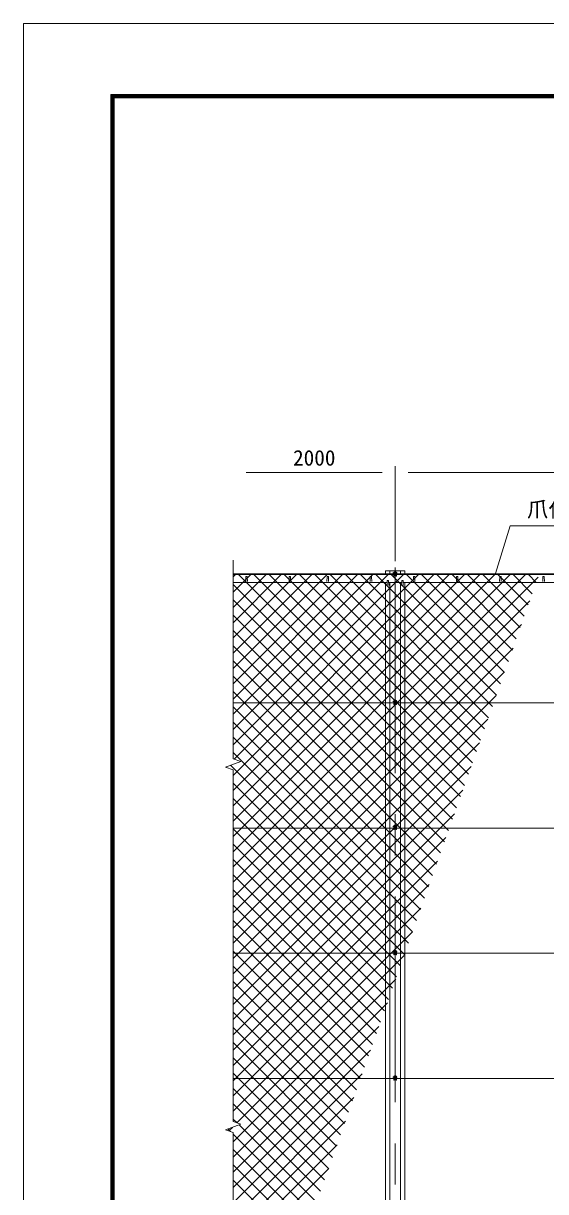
# Model space of a CAD drawing. Units: millimetres, scale not verified. Extents: x -6300 to 6300, y -4455 to 4455.
# Drawn here: x -6300 to -3880, y -956 to 4455 of the extents above; entities that cross this region are included whole.
import ezdxf
from ezdxf.enums import TextEntityAlignment as Align

# ---------------------------------------------------------------- set-up
doc = ezdxf.new("R2010")
doc.units = ezdxf.units.MM
doc.header["$LTSCALE"] = 30
doc.linetypes.add('USER1', pattern=[50.8, 31.75, -6.35, 6.35, -6.35])
for name, color, linetype, lineweight in [('0-0_D-STR3', 3, 'Continuous', 13), ('0-1_D-STR1', 1, 'Continuous', 18), ('0-2_D-BMK', 2, 'USER1', 13), ('0-3_D-STR2', 7, 'Continuous', 9), ('0-4_D-STR-DIM', 7, 'Continuous', 9), ('0-7_D-STR-TXT', 7, 'Continuous', 9), ('0-B_D-TTL', 7, 'Continuous', 9)]:
    doc.layers.add(name, color=color, linetype=linetype, lineweight=lineweight)
doc.styles.add('ＭＳ ゴシック', font='')
doc.styles.get('ＭＳ ゴシック').set_extended_font_data('MS Gothic')

msp = doc.modelspace()

# ---------------------------------------------------------------- linework, layer by layer
at = {"layer": '0-0_D-STR3'}
for p, q in [((-4577.46, 1917.01), (-4583.96, 1913.25)), ((-4583.96, 1913.25), (-4583.96, 1905.75)), ((-4583.96, 1905.75), (-4577.46, 1901.99)), ((-4583.71, 1905.6), (-4583.71, 1895.5)), ((-4583.71, 1895.5), (-4581.71, 1895.5)), ((-4581.71, 1904.45), (-4581.71, 1895.5)), ((-4570.96, 1913.25), (-4577.46, 1917.01)), ((-4577.46, 1901.99), (-4570.96, 1905.75)), ((-4573.21, 1904.45), (-4573.21, 1895.5)), ((-4573.21, 1895.5), (-4571.21, 1895.5)), ((-4571.21, 1905.6), (-4571.21, 1895.5)), ((-4570.96, 1905.75), (-4570.96, 1913.25)), ((-1827.46, 1308.25), (-5327.46, 1308.25)), ((-4583.71, 1311.1), (-4583.71, 1301)), ((-4583.71, 1301), (-4581.71, 1301)), ((-4581.71, 1309.95), (-4581.71, 1301)), ((-4573.21, 1309.95), (-4573.21, 1301)), ((-4573.21, 1301), (-4571.21, 1301)), ((-4571.21, 1311.1), (-4571.21, 1301)), ((-1827.46, 728.25), (-5327.46, 728.25)), ((-4577.46, 742.5), (-4583.96, 738.75)), ((-4583.96, 738.75), (-4583.96, 731.25)), ((-4583.96, 731.25), (-4577.46, 727.49)), ((-4583.71, 731.1), (-4583.71, 721)), ((-4583.71, 721), (-4581.71, 721)), ((-4581.71, 729.95), (-4581.71, 721)), ((-4570.96, 738.75), (-4577.46, 742.5)), ((-4577.46, 727.49), (-4570.96, 731.25)), ((-4573.21, 729.95), (-4573.21, 721)), ((-4573.21, 721), (-4571.21, 721)), ((-4571.21, 731.1), (-4571.21, 721)), ((-4570.96, 731.25), (-4570.96, 738.75)), ((-1827.46, 148.25), (-5327.46, 148.25)), ((-4583.71, 151.1), (-4583.71, 141)), ((-4583.71, 141), (-4581.71, 141)), ((-4581.71, 149.95), (-4581.71, 141)), ((-4573.21, 149.95), (-4573.21, 141)), ((-4573.21, 141), (-4571.21, 141)), ((-4571.21, 151.1), (-4571.21, 141)), ((-1827.46, -431.75), (-5327.46, -431.75)), ((-4577.46, -417.5), (-4583.96, -421.25)), ((-4583.96, -421.25), (-4583.96, -428.75)), ((-4583.96, -428.75), (-4577.46, -432.51)), ((-4583.71, -428.9), (-4583.71, -439)), ((-4581.71, -430.05), (-4581.71, -439)), ((-4570.96, -421.25), (-4577.46, -417.5)), ((-4577.46, -432.51), (-4570.96, -428.75)), ((-4573.21, -430.05), (-4573.21, -439)), ((-4571.21, -428.9), (-4571.21, -439)), ((-4570.96, -428.75), (-4570.96, -421.25)), ((-4583.71, -439), (-4581.71, -439)), ((-4573.21, -439), (-4571.21, -439))]:
    msp.add_line(p, q, dxfattribs=at)
for points in [[(-4570.96, 1318.75), (-4577.46, 1322.51), (-4583.96, 1318.75), (-4583.96, 1311.25), (-4577.46, 1307.49), (-4570.96, 1311.25)], [(-4570.96, 158.75), (-4577.46, 162.5), (-4583.96, 158.75), (-4583.96, 151.25), (-4577.46, 147.49), (-4570.96, 151.25)]]:
    msp.add_lwpolyline(points, close=True, dxfattribs=at)
for centre in [(-4577.46, 1909.5), (-4577.46, 1315), (-4577.46, 735), (-4577.46, 155), (-4577.46, -425)]:
    msp.add_circle(centre, 6.25, dxfattribs=at)
at = {"layer": '0-1_D-STR1'}
for p, q in [((-4583.71, 1905), (-5327.46, 1905)), ((-4583.71, 1902), (-5327.46, 1902)), ((-4602.46, 1905), (-4602.46, 1920)), ((-4573.21, 1902), (-4581.71, 1902)), ((-2583.71, 1905), (-4571.21, 1905)), ((-2583.71, 1902), (-4571.21, 1902)), ((-4552.46, 1905), (-4552.46, 1920)), ((-4532.46, 1905), (-4532.46, 1920)), ((-5327.46, 1865), (-4614.25, 1865)), ((-5268.46, 1891.87), (-5269.21, 1870.37)), ((-5262.46, 1891.87), (-5261.71, 1870.37)), ((-5068.46, 1891.87), (-5069.21, 1870.37)), ((-5062.46, 1891.87), (-5061.71, 1870.37)), ((-4892.46, 1891.87), (-4893.21, 1870.37)), ((-4886.46, 1891.87), (-4885.71, 1870.37)), ((-4692.46, 1891.87), (-4693.21, 1870.37)), ((-4686.46, 1891.87), (-4685.71, 1870.37)), ((-4622.46, -1555), (-4622.46, 1865)), ((-4613.96, 1873.38), (-4614.71, 1851.88)), ((-4607.96, 1873.38), (-4607.21, 1851.88)), ((-4607.67, 1865), (-4547.25, 1865)), ((-4607.67, 1865), (-4547.25, 1865)), ((-4602.46, -1555), (-4602.46, 1865)), ((-4552.46, -1555), (-4552.46, 1865)), ((-4546.96, 1873.38), (-4547.71, 1851.88)), ((-4540.96, 1873.38), (-4540.21, 1851.88)), ((-4540.67, 1865), (-2614.25, 1865)), ((-4532.46, -1555), (-4532.46, 1865)), ((-4492.46, 1891.87), (-4493.21, 1870.37)), ((-4486.46, 1891.87), (-4485.71, 1870.37)), ((-4292.46, 1891.87), (-4293.21, 1870.37)), ((-4286.46, 1891.87), (-4285.71, 1870.37)), ((-4092.46, 1891.87), (-4093.21, 1870.37)), ((-4086.46, 1891.87), (-4085.71, 1870.37)), ((-3892.46, 1891.87), (-3893.21, 1870.37)), ((-3886.46, 1891.87), (-3885.71, 1870.37))]:
    msp.add_line(p, q, dxfattribs=at)
msp.add_lwpolyline([(-4622.46, 1905), (-4622.46, 1920), (-4532.46, 1920)], dxfattribs=at)
for centre in [(-5265.46, 1890.62), (-5065.46, 1890.62), (-4889.46, 1890.62), (-4689.46, 1890.62), (-4489.46, 1890.62), (-4289.46, 1890.62), (-4089.46, 1890.62), (-3889.46, 1890.62), (-4610.96, 1872.13), (-4543.96, 1872.13)]:
    msp.add_arc(centre, 3.25, 22.61986, 157.38014, dxfattribs=at)
at = {"layer": '0-2_D-BMK'}
for p, q in [((-4567.46, 1909.5), (-4587.46, 1909.5)), ((-4577.46, 1935), (-4577.46, -2045)), ((-4567.46, 1315), (-4587.46, 1315)), ((-4577.46, 1325), (-4577.46, 1305)), ((-4567.46, 735), (-4587.46, 735)), ((-4567.46, 155), (-4587.46, 155)), ((-4567.46, -425), (-4587.46, -425))]:
    msp.add_line(p, q, dxfattribs=at)
at = {"layer": '0-3_D-STR2'}
for p, q in [((-5327.46, 1891.55), (-5317.01, 1902)), ((-5327.46, 1820.84), (-5246.3, 1902)), ((-5327.46, 1750.13), (-5175.59, 1902)), ((-5327.46, 1679.42), (-5104.88, 1902)), ((-5327.46, 1608.71), (-5034.17, 1902)), ((-5327.46, 1538), (-4963.46, 1902)), ((-5327.46, 1467.29), (-4892.75, 1902)), ((-5327.46, 1396.57), (-4822.04, 1902)), ((-5327.46, 1325.86), (-4751.33, 1902)), ((-5327.46, 1255.15), (-4680.62, 1902)), ((-5327.46, 1184.44), (-4609.9, 1902)), ((-5327.46, 1113.73), (-4539.19, 1902)), ((-5327.46, 972.31), (-4397.77, 1902)), ((-5327.46, 901.6), (-4327.06, 1902)), ((-5327.46, 830.89), (-4256.35, 1902)), ((-5327.46, 760.18), (-4185.64, 1902)), ((-5327.46, 689.47), (-4114.93, 1902)), ((-5327.46, 618.76), (-4044.22, 1902)), ((-5327.46, 548.05), (-3973.51, 1902)), ((-5322.91, 1047.57), (-4468.48, 1902)), ((-4274.96, 873.87), (-5303.09, 1902)), ((-4256.46, 926.08), (-5232.38, 1902)), ((-4237.96, 978.29), (-5161.67, 1902)), ((-4219.46, 1030.5), (-5090.96, 1902)), ((-4200.95, 1082.71), (-5020.25, 1902)), ((-4182.45, 1134.92), (-4949.54, 1902)), ((-4163.95, 1187.12), (-4878.83, 1902)), ((-4145.45, 1239.33), (-4808.11, 1902)), ((-4126.95, 1291.54), (-4737.4, 1902)), ((-4108.45, 1343.75), (-4666.69, 1902)), ((-4089.94, 1395.96), (-4595.98, 1902)), ((-4071.44, 1448.17), (-4525.27, 1902)), ((-4052.94, 1500.38), (-4454.56, 1902)), ((-4034.44, 1552.59), (-4383.85, 1902)), ((-4015.94, 1604.8), (-4313.14, 1902)), ((-3997.44, 1657.01), (-4242.43, 1902)), ((-3978.93, 1709.22), (-4171.72, 1902)), ((-3960.43, 1761.42), (-4101.01, 1902)), ((-3941.93, 1813.63), (-4030.3, 1902)), ((-3923.43, 1865.84), (-3959.59, 1902)), ((-5327.46, 477.34), (-3914.91, 1889.89)), ((-4293.46, 821.66), (-5327.46, 1855.66)), ((-4311.96, 769.45), (-5327.46, 1784.95)), ((-5327.46, 406.63), (-3953.72, 1780.37)), ((-4330.47, 717.24), (-5327.46, 1714.24)), ((-5327.46, 335.91), (-3992.53, 1670.85)), ((-4348.97, 665.03), (-5327.46, 1643.53)), ((-4367.47, 612.83), (-5327.46, 1572.82)), ((-5327.46, 265.2), (-4031.34, 1561.32)), ((-4385.97, 560.62), (-5327.46, 1502.11)), ((-5327.46, 194.49), (-4070.16, 1451.8)), ((-4404.47, 508.41), (-5327.46, 1431.4)), ((-4422.97, 456.2), (-5327.46, 1360.69)), ((-5327.46, 123.78), (-4108.97, 1342.28)), ((-4441.47, 403.99), (-5327.46, 1289.98)), ((-5327.46, 53.07), (-4147.78, 1232.75)), ((-4459.98, 351.78), (-5327.46, 1219.27)), ((-4478.48, 299.57), (-5327.46, 1148.55)), ((-5327.46, -17.64), (-4186.59, 1123.23)), ((-4496.98, 247.36), (-5327.46, 1077.84)), ((-5360.53, 1009.96), (-5358.04, 1012.44)), ((-4515.48, 195.15), (-5339.51, 1019.19)), ((-5327.46, -88.35), (-4225.41, 1013.71)), ((-4533.98, 142.94), (-5327.46, 936.42)), ((-5327.46, -159.06), (-4264.22, 904.18)), ((-4552.48, 90.74), (-5327.46, 865.71)), ((-4570.99, 38.53), (-5327.46, 795)), ((-5327.46, -229.77), (-4303.03, 794.66)), ((-4589.49, -13.68), (-5327.46, 724.29)), ((-5327.46, -300.48), (-4341.84, 685.14)), ((-4607.99, -65.89), (-5327.46, 653.58)), ((-4626.49, -118.1), (-5327.46, 582.87)), ((-5327.46, -371.19), (-4380.65, 575.61)), ((-4644.99, -170.31), (-5327.46, 512.16)), ((-5327.46, -441.9), (-4419.47, 466.09)), ((-4663.49, -222.52), (-5327.46, 441.45)), ((-4682, -274.73), (-5327.46, 370.74)), ((-5327.46, -512.61), (-4458.28, 356.57)), ((-4700.5, -326.94), (-5327.46, 300.03)), ((-5327.46, -583.32), (-4497.09, 247.05)), ((-4719, -379.15), (-5327.46, 229.32)), ((-4737.5, -431.36), (-5327.46, 158.61)), ((-5310.41, -636.98), (-4535.9, 137.52)), ((-4756, -483.56), (-5327.46, 87.89)), ((-5327.46, -724.75), (-4574.72, 28)), ((-4774.5, -535.77), (-5327.46, 17.18)), ((-4793.01, -587.98), (-5327.46, -53.53)), ((-5327.46, -795.46), (-4613.53, -81.52)), ((-4811.51, -640.19), (-5327.46, -124.24)), ((-5327.46, -866.17), (-4652.34, -191.05)), ((-4830.01, -692.4), (-5327.46, -194.95)), ((-4848.51, -744.61), (-5327.46, -265.66)), ((-5327.46, -936.88), (-4691.15, -300.57)), ((-4867.01, -796.82), (-5327.46, -336.37)), ((-4885.51, -849.03), (-5327.46, -407.08)), ((-5327.46, -1007.59), (-4729.97, -410.09)), ((-4904.02, -901.24), (-5327.46, -477.79)), ((-5327.46, -1078.3), (-4768.78, -519.62)), ((-4922.52, -953.45), (-5327.46, -548.5)), ((-5309.28, -637.39), (-5327.46, -619.21)), ((-5327.46, -1149.01), (-4807.59, -629.14)), ((-4941.02, -1005.65), (-5300.18, -646.5)), ((-5339.8, -677.59), (-5352.02, -665.36)), ((-5348.02, -674.59), (-5331.22, -657.79)), ((-4959.52, -1057.86), (-5327.46, -689.92)), ((-5327.46, -1219.72), (-4846.4, -738.66)), ((-4978.02, -1110.07), (-5327.46, -760.63)), ((-4996.52, -1162.28), (-5327.46, -831.34)), ((-5327.46, -1290.43), (-4885.22, -848.18)), ((-5015.03, -1214.49), (-5327.46, -902.05))]:
    msp.add_line(p, q, dxfattribs=at)
at = {"layer": '0-4_D-STR-DIM'}
for p, q in [((-4577.46, 1965), (-4577.46, 2405)), ((-4577.46, 1965), (-4577.46, 2405)), ((-4637.46, 2375), (-5267.46, 2375)), ((-4517.46, 2375), (-2637.46, 2375)), ((-5327.46, 1969.45), (-5327.46, 1049.23)), ((-5327.46, 997.92), (-5327.46, -630.77)), ((-5362.7, -669.25), (-5292.22, -643.6)), ((-5292.22, -643.6), (-5327.46, -630.77)), ((-5327.46, -682.08), (-5362.7, -669.25)), ((-5327.46, -682.08), (-5327.46, -1732.31))]:
    msp.add_line(p, q, dxfattribs=at)
msp.add_lwpolyline([(-5327.46, 997.92), (-5362.7, 1010.75), (-5292.22, 1036.4), (-5327.46, 1049.23)], dxfattribs=at)
at = {"layer": '0-7_D-STR-TXT'}
msp.add_lwpolyline([(-2997.39, 2128.3), (-4044.2, 2128.3), (-4112.54, 1906.91)], dxfattribs=at)
at = {"layer": '0-B_D-TTL', "color": 2, "lineweight": 18}
msp.add_lwpolyline([(-6300, 4455), (6300, 4455), (6300, -4455), (-6300, -4455)], close=True, dxfattribs=at)
at = {"layer": '0-B_D-TTL'}
for points in [[(-5895, 4125), (5895, 4125), (5895, -4125), (-5895, -4125)], [(-5891.25, 4121.25), (5891.25, 4121.25), (5891.25, -4121.25), (-5891.25, -4121.25)], [(-5887.5, 4117.5), (5887.5, 4117.5), (5887.5, -4117.5), (-5887.5, -4117.5)], [(-5883.75, 4113.75), (5883.75, 4113.75), (5883.75, -4113.75), (-5883.75, -4113.75)], [(-5880, 4110), (5880, 4110), (5880, -4110), (-5880, -4110)]]:
    msp.add_lwpolyline(points, close=True, dxfattribs=at)

# ---------------------------------------------------------------- texts
at = {"layer": '0-4_D-STR-DIM', "style": 'ＭＳ ゴシック'}
msp.add_text('2000', height=72.14, dxfattribs=at).set_placement((-5050.34, 2385.12), align=Align.BOTTOM_LEFT)
at = {"layer": '0-7_D-STR-TXT', "style": 'ＭＳ ゴシック'}
msp.add_text('爪付胴縁 R付L40x40x3', height=72.14, dxfattribs=at).set_placement((-3966.3, 2147.18), align=Align.BOTTOM_LEFT)

doc.saveas('drawing.dxf')
